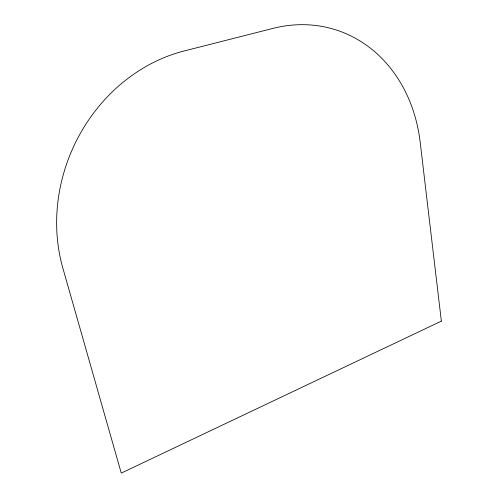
<?xml version="1.0" encoding="UTF-8"?>
<svg xmlns="http://www.w3.org/2000/svg" width="498" height="498" viewBox="0 0 498 498"><rect width="100%" height="100%" fill="white"/><g stroke="black" fill="none" stroke-linecap="round" stroke-linejoin="round"><path stroke-width="0.75" d="M441.359 321.123L121.263 473.1L62.854 268.123A163.935 144.171 -65.7 0 1 184.136 50.977L272.96 28.392A156.49 130.607 -72 0 1 420.188 142.235L441.359 321.123"/></g></svg>
